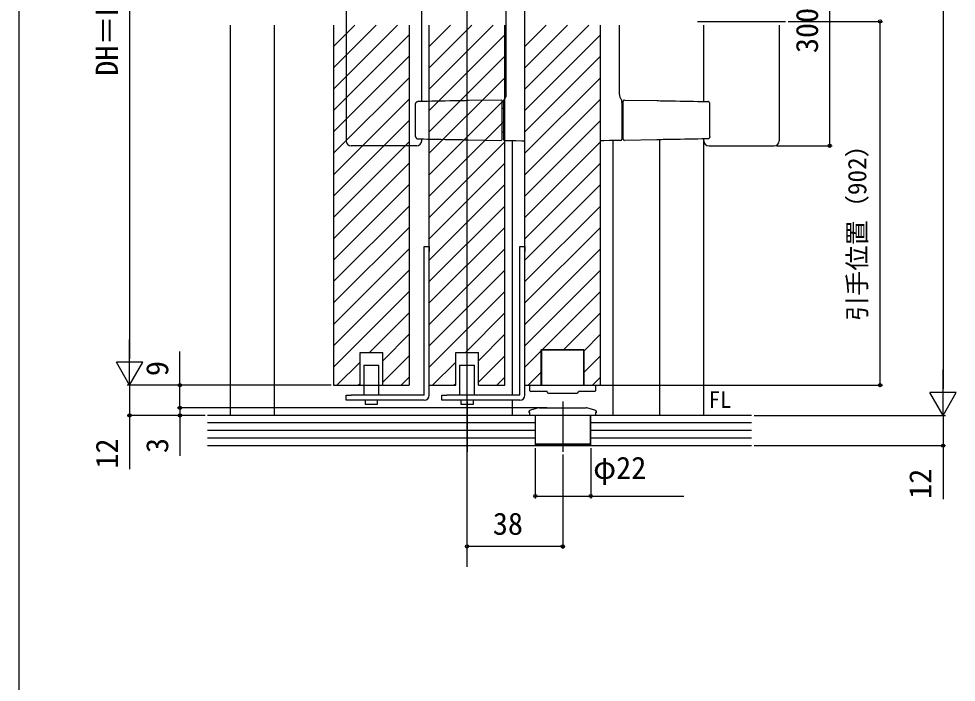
# Model space of a CAD drawing. Units: millimetres, scale not verified. Extents: x -525 to 525, y -784 to 780.
# Drawn here: x -525 to -152.8, y -14.4 to 248.9 of the extents above; entities that cross this region are included whole.
import ezdxf
from ezdxf.enums import TextEntityAlignment as Align

# ---------------------------------------------------------------- set-up
doc = ezdxf.new("R2010")
doc.units = ezdxf.units.MM
doc.header["$LTSCALE"] = 4
for name, color, linetype in [('0-2_USER1', 3, 'Continuous'), ('0-4_YKK_12', 2, 'Continuous'), ('0-5_YKK_13', 4, 'Continuous'), ('0-7_YKK_D', 6, 'Continuous'), ('0-8_YKK_ZWAK', 7, 'Continuous'), ('0-9_YSS_K', 3, 'Continuous')]:
    doc.layers.add(name, color=color, linetype=linetype)
doc.styles.add('ＭＳ ゴシック', font='')
doc.styles.get('ＭＳ ゴシック').set_extended_font_data('MS Gothic')

msp = doc.modelspace()

# ---------------------------------------------------------------- linework, layer by layer
at = {"layer": '0-4_YKK_12'}
for p, q in [((-347, 31.369), (-347, 546.544)), ((-441, 246.337), (-441, 91.5)), ((-423.5, 91.5), (-423.5, 246.337)), ((-400, 246.337), (-400, 103.503)), ((-400, 237.94), (-391.602, 246.337)), ((-400, 229.454), (-383.117, 246.337)), ((-400, 220.969), (-374.632, 246.337)), ((-370, 246.337), (-370, 103.503)), ((-362, 103.503), (-362, 246.337)), ((-362, 237.94), (-353.602, 246.337)), ((-362, 229.454), (-345.117, 246.337)), ((-362, 220.969), (-336.632, 246.337)), ((-332, 103.503), (-332, 246.337)), ((-324, 103.503), (-324, 246.337)), ((-324, 237.94), (-315.602, 246.337)), ((-324, 229.454), (-307.117, 246.337)), ((-324, 220.969), (-298.632, 246.337)), ((-294, 103.503), (-294, 246.337)), ((-255.5, 247.837), (-220.5, 247.837)), ((-400, 212.484), (-370, 242.484)), ((-362, 212.484), (-332, 242.484)), ((-324, 212.484), (-294, 242.484)), ((-400, 203.998), (-370, 233.998)), ((-362, 203.998), (-332, 233.998)), ((-324, 203.998), (-294, 233.998)), ((-400, 195.513), (-370, 225.513)), ((-362, 195.513), (-332, 225.513)), ((-324, 195.513), (-294, 225.513)), ((-400, 187.028), (-370, 217.028)), ((-362, 187.028), (-332, 217.028)), ((-324, 187.028), (-294, 217.028)), ((-400, 178.543), (-370, 208.543)), ((-362, 178.543), (-332, 208.543)), ((-324, 178.543), (-294, 208.543)), ((-253, 91.5), (-253, 201.124)), ((-400, 170.057), (-370, 200.057)), ((-362, 170.057), (-332, 200.057)), ((-329, 99.503), (-329, 200.59)), ((-324, 170.057), (-294, 200.057)), ((-289, 91.5), (-289, 200.59)), ((-270.5, 91.5), (-270.5, 200.819)), ((-400, 161.572), (-370, 191.572)), ((-362, 161.572), (-332, 191.572)), ((-324, 161.572), (-294, 191.572)), ((-400, 153.087), (-370, 183.087)), ((-362, 153.087), (-332, 183.087)), ((-324, 153.087), (-294, 183.087)), ((-400, 144.602), (-370, 174.602)), ((-362, 144.602), (-332, 174.602)), ((-324, 144.602), (-294, 174.602)), ((-400, 136.116), (-370, 166.116)), ((-362, 136.116), (-332, 166.116)), ((-324, 136.116), (-294, 166.116)), ((-400, 127.631), (-370, 157.631)), ((-362, 127.631), (-332, 157.631)), ((-324, 127.631), (-294, 157.631)), ((-400, 119.146), (-370, 149.146)), ((-362, 119.146), (-332, 149.146)), ((-324, 119.146), (-294, 149.146)), ((-400, 110.66), (-370, 140.66)), ((-362, 110.66), (-332, 140.66)), ((-317.157, 117.503), (-294, 140.66)), ((-385.672, 116.503), (-370, 132.175)), ((-347.672, 116.503), (-332, 132.175)), ((-308.672, 117.503), (-294, 132.175)), ((-380.5, 113.19), (-370, 123.69)), ((-342.5, 113.19), (-332, 123.69)), ((-300.5, 117.19), (-294, 123.69)), ((-389.5, 103.503), (-389.5, 116.503)), ((-389.5, 116.503), (-380.5, 116.503)), ((-380.5, 103.503), (-380.5, 116.503)), ((-351.5, 103.503), (-351.5, 116.503)), ((-351.5, 116.503), (-342.5, 116.503)), ((-342.5, 103.503), (-342.5, 116.503)), ((-324, 110.66), (-317.5, 117.16)), ((-317.5, 103.503), (-317.5, 117.503)), ((-317.5, 117.503), (-300.5, 117.503)), ((-300.5, 103.503), (-300.5, 117.503)), ((-398.672, 103.503), (-389.5, 112.675)), ((-380.5, 104.705), (-370, 115.205)), ((-360.672, 103.503), (-351.5, 112.675)), ((-342.5, 104.705), (-332, 115.205)), ((-300.5, 108.705), (-294, 115.205)), ((-322.672, 103.503), (-317.5, 108.675)), ((-373.216, 103.503), (-370, 106.719)), ((-335.216, 103.503), (-332, 106.719)), ((-297.216, 103.503), (-294, 106.719)), ((-400, 103.503), (-370, 103.503)), ((-390.187, 103.503), (-389.5, 104.19)), ((-362, 103.503), (-351.5, 103.503)), ((-352.187, 103.503), (-351.5, 104.19)), ((-342.5, 103.503), (-332, 103.503)), ((-324, 103.503), (-294, 103.503)), ((-347, 97), (-347, 77)), ((-329, 91.5), (-329, 97.503)), ((-309, 97), (-309, 77))]:
    msp.add_line(p, q, dxfattribs=at)
at = {"layer": '0-5_YKK_13'}
for p, q in [((-395, 296.503), (-395, 200.503)), ((-324, 201.503), (-324, 295.504)), ((-365, 216.095), (-365, 280.912)), ((-331.5, 218.904), (-331.5, 278.103)), ((-294, 201.503), (-294, 246.337)), ((-286.5, 218.904), (-286.5, 246.337)), ((-253, 216.095), (-253, 246.337)), ((-223, 246.337), (-223, 200.503)), ((-364.806, 216.098), (-366.574, 216.066)), ((-333.509, 216.644), (-346.427, 216.419)), ((-333, 201.162), (-333, 216.144)), ((-285, 201.162), (-285, 216.144)), ((-284.491, 216.644), (-271.573, 216.419)), ((-253.194, 216.098), (-251.426, 216.066)), ((-367.406, 202.247), (-367.406, 215.06)), ((-332.5, 213.353), (-333, 213.353)), ((-332.5, 215.728), (-332.5, 201.638)), ((-285.5, 215.728), (-285.5, 201.638)), ((-285.5, 213.353), (-285, 213.353)), ((-250.594, 202.247), (-250.594, 215.06)), ((-366.574, 201.24), (-364.806, 201.208)), ((-365, 200.503), (-365, 201.212)), ((-332.5, 203.953), (-333, 203.953)), ((-285.5, 203.953), (-285, 203.953)), ((-251.426, 201.24), (-253.194, 201.208)), ((-253, 200.503), (-253, 201.212)), ((-390.028, 198.503), (-393, 198.503)), ((-388.485, 198.503), (-390.028, 198.503)), ((-371.515, 198.503), (-388.485, 198.503)), ((-369.972, 198.503), (-371.515, 198.503)), ((-367, 198.503), (-369.972, 198.503)), ((-346.427, 200.888), (-333.509, 200.662)), ((-271.573, 200.888), (-284.491, 200.662)), ((-251, 198.503), (-248.028, 198.503)), ((-248.028, 198.503), (-246.485, 198.503)), ((-246.485, 198.503), (-229.515, 198.503)), ((-229.515, 198.503), (-227.972, 198.503)), ((-227.972, 198.503), (-225, 198.503)), ((-364, 158.503), (-362, 158.503)), ((-364, 156.503), (-364, 158.503)), ((-364, 99.503), (-364, 156.503)), ((-362, 158.503), (-362, 156.503)), ((-362, 99.503), (-362, 156.503)), ((-326, 158.503), (-324, 158.503)), ((-326, 156.503), (-326, 158.503)), ((-326, 99.503), (-326, 156.503)), ((-324, 158.503), (-324, 156.503)), ((-324, 99.503), (-324, 156.503)), ((-300.6, 117.503), (-317.4, 117.503)), ((-317.4, 117.503), (-317.4, 103.503)), ((-300.6, 103.503), (-300.6, 117.503)), ((-388, 111.503), (-388, 99.503)), ((-388, 111.503), (-382, 111.503)), ((-382, 99.503), (-382, 111.503)), ((-350, 111.503), (-350, 99.503)), ((-350, 111.503), (-344, 111.503)), ((-344, 99.503), (-344, 111.503)), ((-322, 102.839), (-322, 103.203)), ((-322, 102.803), (-322, 102.839)), ((-322, 102.208), (-322, 102.803)), ((-322, 101.303), (-322, 102.208)), ((-321.7, 103.503), (-321, 103.503)), ((-320.459, 101.003), (-321.7, 101.003)), ((-321, 103.503), (-317.4, 103.503)), ((-315.2, 101.003), (-320.459, 101.003)), ((-315.2, 100.87), (-315.2, 101.003)), ((-297.541, 101.003), (-302.8, 101.003)), ((-296.3, 101.003), (-297.541, 101.003)), ((-296, 103.203), (-296, 102.839)), ((-296, 102.208), (-296, 101.303)), ((-395, 97.503), (-395, 99.503)), ((-395, 99.503), (-393, 99.503)), ((-393, 97.503), (-395, 97.503)), ((-364, 99.503), (-393, 99.503)), ((-364, 97.503), (-393, 97.503)), ((-387.5, 97.503), (-387.5, 96.003)), ((-382.5, 96.003), (-382.5, 97.503)), ((-357, 97.503), (-357, 99.503)), ((-357, 99.503), (-355, 99.503)), ((-355, 97.503), (-357, 97.503)), ((-326, 99.503), (-355, 99.503)), ((-326, 97.503), (-355, 97.503)), ((-349.5, 97.503), (-349.5, 96.003)), ((-344.5, 96.003), (-344.5, 97.503)), ((-314.7, 100.37), (-303.3, 100.37)), ((-387.5, 96.003), (-385, 96.003)), ((-385, 96.003), (-382.5, 96.003)), ((-349.5, 96.003), (-347, 96.003)), ((-347, 96.003), (-344.5, 96.003)), ((-318.627, 94.466), (-321.759, 93.627)), ((-318.368, 94.5), (-299.632, 94.5)), ((-296.241, 93.627), (-299.373, 94.466)), ((-322.5, 92.661), (-322.5, 92.6)), ((-322.038, 92.6), (-322.5, 92.6)), ((-297.15, 91.5), (-320.85, 91.5)), ((-319.9, 91.5), (-319.9, 80.2)), ((-298.1, 91.5), (-298.1, 80.2)), ((-295.5, 92.6), (-295.5, 92.661)), ((-319.9, 80.2), (-319.4, 79.7)), ((-319.9, 80.2), (-298.1, 80.2)), ((-298.6, 79.7), (-319.4, 79.7)), ((-298.6, 79.7), (-298.1, 80.2))]:
    msp.add_line(p, q, dxfattribs=at)
for points in [[(-367.406, 215.059), (-367.4, 215.216), (-367.368, 215.368), (-367.32, 215.51), (-367.254, 215.641), (-367.172, 215.759), (-367.076, 215.861), (-366.966, 215.945), (-366.844, 216.009), (-366.712, 216.052), (-366.574, 216.066)], [(-364.279, 216.107), (-364.435, 216.105), (-364.613, 216.101), (-364.806, 216.098)], [(-349.973, 216.357), (-351.894, 216.323), (-353.78, 216.29), (-355.629, 216.258), (-357.441, 216.227), (-359.213, 216.196), (-360.944, 216.165), (-362.633, 216.136), (-364.279, 216.107)], [(-346.427, 216.419), (-347.049, 216.408), (-347.665, 216.397), (-348.27, 216.387), (-348.859, 216.376), (-349.429, 216.366), (-349.973, 216.357)], [(-332.5, 215.728), (-332.5, 215.88), (-332.5, 216.012), (-332.5, 216.113), (-332.5, 216.224), (-332.5, 216.442)], [(-331.5, 218.902), (-331.503, 218.669), (-331.532, 218.438), (-331.64, 217.987), (-331.717, 217.771), (-331.809, 217.567), (-331.908, 217.383), (-332, 217.234), (-332.124, 217.062), (-332.194, 216.975), (-332.242, 216.92), (-332.279, 216.879), (-332.308, 216.849), (-332.33, 216.828)], [(-286.5, 218.902), (-286.493, 218.616), (-286.448, 218.333), (-286.38, 218.056), (-286.29, 217.789), (-286.178, 217.539), (-286.057, 217.323), (-285.954, 217.166), (-285.882, 217.069), (-285.832, 217.006), (-285.795, 216.962), (-285.74, 216.899), (-285.699, 216.856), (-285.67, 216.828)], [(-285.5, 215.728), (-285.5, 215.88), (-285.5, 216.012), (-285.5, 216.113), (-285.5, 216.224), (-285.5, 216.442)], [(-271.573, 216.419), (-270.951, 216.408), (-270.335, 216.397), (-269.73, 216.387), (-269.141, 216.376), (-268.571, 216.366), (-268.027, 216.357)], [(-268.027, 216.357), (-266.106, 216.323), (-264.22, 216.29), (-262.371, 216.258), (-260.559, 216.227), (-258.787, 216.196), (-257.056, 216.165), (-255.367, 216.136), (-253.721, 216.107)], [(-253.721, 216.107), (-253.565, 216.105), (-253.387, 216.101), (-253.194, 216.098)], [(-250.594, 215.059), (-250.6, 215.216), (-250.632, 215.368), (-250.68, 215.51), (-250.746, 215.641), (-250.828, 215.759), (-250.924, 215.861), (-251.034, 215.945), (-251.156, 216.009), (-251.288, 216.052), (-251.426, 216.066)], [(-367.406, 202.247), (-367.4, 202.091), (-367.368, 201.939), (-367.32, 201.796), (-367.254, 201.665), (-367.172, 201.548), (-367.076, 201.446), (-366.966, 201.361), (-366.844, 201.297), (-366.712, 201.254), (-366.574, 201.24)], [(-364.806, 201.208), (-364.613, 201.205), (-364.435, 201.202), (-364.279, 201.199)], [(-364.279, 201.199), (-362.633, 201.17), (-360.944, 201.141), (-359.213, 201.111), (-357.441, 201.08), (-355.629, 201.048), (-353.78, 201.016), (-351.894, 200.983), (-349.973, 200.949)], [(-332.5, 201.638), (-332.5, 201.471), (-332.5, 201.33), (-332.5, 201.225), (-332.5, 201.163), (-332.5, 201.143)], [(-325.272, 200.525), (-324, 200.503), (-324, 201.503)], [(-292.728, 200.525), (-294, 200.503), (-294, 201.503)], [(-285.5, 201.638), (-285.5, 201.471), (-285.5, 201.33), (-285.5, 201.225), (-285.5, 201.163), (-285.5, 201.143)], [(-253.721, 201.199), (-255.367, 201.17), (-257.056, 201.141), (-258.787, 201.111), (-260.559, 201.08), (-262.371, 201.048), (-264.22, 201.016), (-266.106, 200.983), (-268.027, 200.949)], [(-253.194, 201.208), (-253.387, 201.205), (-253.565, 201.202), (-253.721, 201.199)], [(-250.594, 202.247), (-250.6, 202.091), (-250.632, 201.939), (-250.68, 201.796), (-250.746, 201.665), (-250.828, 201.548), (-250.924, 201.446), (-251.034, 201.361), (-251.156, 201.297), (-251.288, 201.254), (-251.426, 201.24)], [(-349.973, 200.949), (-349.429, 200.94), (-348.859, 200.93), (-348.27, 200.92), (-347.665, 200.909), (-347.049, 200.898), (-346.427, 200.888)], [(-332.009, 200.643), (-332, 200.643), (-329.82, 200.605), (-327.573, 200.566), (-325.272, 200.525)], [(-285.991, 200.643), (-288.18, 200.605), (-290.427, 200.566), (-292.728, 200.525)], [(-268.027, 200.949), (-268.571, 200.94), (-269.141, 200.93), (-269.73, 200.92), (-270.335, 200.909), (-270.951, 200.898), (-271.573, 200.888)], [(-300.6, 103.503), (-297, 103.503), (-296.3, 103.503)], [(-296, 102.839), (-296, 102.803), (-296, 102.208)], [(-295.5, 92.6), (-295.962, 92.6), (-295.962, 91.5), (-322.038, 91.5), (-322.038, 92.6)]]:
    msp.add_lwpolyline(points, dxfattribs=at)
for centre, radius, start, end in [((-333.5, 216.144), 0.5, 0, 91), ((-331.951, 216.43), 0.549, 133.64052, 178.77686), ((-286.049, 216.43), 0.549, 1.22314, 46.35948), ((-284.5, 216.144), 0.5, 89, 180), ((-333.5, 201.162), 0.5, 269, 0), ((-332, 201.143), 0.5, 180, 269), ((-286, 201.143), 0.5, 271, 0), ((-284.5, 201.162), 0.5, 180, 271), ((-393, 200.503), 2, 180, 270), ((-367, 200.503), 2, 270, 0), ((-251, 200.503), 2, 180, 270), ((-225, 200.503), 2, 270, 0), ((-321.7, 103.203), 0.3, 90, 180), ((-321.7, 101.303), 0.3, 180, 270), ((-314.7, 100.87), 0.5, 180, 270), ((-303.3, 100.87), 0.5, 270, 0), ((-296.3, 103.203), 0.3, 0, 90), ((-296.3, 101.303), 0.3, 270, 0), ((-364, 99.503), 2, 270, 0), ((-326, 99.503), 2, 270, 0), ((-321.5, 92.661), 1, 105, 180), ((-318.368, 93.5), 1, 90, 105), ((-299.632, 93.5), 1, 75, 90), ((-296.5, 92.661), 1, 0, 75)]:
    msp.add_arc(centre, radius, start, end, dxfattribs=at)
at = {"layer": '0-7_YKK_D'}
for p, q in [((-158, 481), (-158, 102)), ((-481, 422.5), (-481, 114.003)), ((-203, 198.503), (-203, 298.503)), ((-219.5, 247.837), (-182, 247.837)), ((-183, 103.503), (-183, 247.837)), ((-224, 198.503), (-202, 198.503)), ((-481, 103.503), (-481, 121.69)), ((-481, 103.503), (-486.25, 112.596)), ((-475.75, 112.596), (-486.25, 112.596)), ((-481, 103.503), (-475.75, 112.596)), ((-158, 91.5), (-158, 109.687)), ((-442, 103.503), (-482, 103.503)), ((-402, 103.503), (-482, 103.503)), ((-401, 103.503), (-462, 103.503)), ((-298, 103.503), (-182, 103.503)), ((-158, 91.5), (-163.25, 100.593)), ((-152.75, 100.593), (-163.25, 100.593)), ((-158, 91.5), (-152.75, 100.593)), ((-461, 94.5), (-461, 97.05)), ((-315.368, 94.5), (-462, 94.5)), ((-315.368, 94.5), (-462, 94.5)), ((-461, 94.5), (-461, 91.5)), ((-451, 91.5), (-482, 91.5)), ((-451, 91.5), (-462, 91.5)), ((-461, 91.5), (-461, 75.445)), ((-233, 91.5), (-157, 91.5)), ((-233, 91.5), (-157, 91.5)), ((-319.9, 78.5), (-319.9, 58.5)), ((-297.9, 78.5), (-297.9, 58.5)), ((-233, 79.5), (-157, 79.5)), ((-309, 76), (-309, 38.5)), ((-309, 39.5), (-347, 39.5))]:
    msp.add_line(p, q, dxfattribs=at)
for points in [[(-461, 94.5), (-461, 103.503), (-461, 116.871)], [(-481, 103.503), (-481, 91.5), (-481, 70.223)], [(-158, 91.5), (-158, 79.5), (-158, 58.223)], [(-319.9, 59.5), (-297.9, 59.5), (-260.873, 59.5)]]:
    msp.add_lwpolyline(points, dxfattribs=at)
for centre in [(-183, 247.837), (-203, 198.503), (-461, 103.503), (-183, 103.503), (-461, 94.5), (-461, 94.5), (-481, 91.5), (-461, 91.5), (-158, 79.5), (-319.9, 59.5), (-297.9, 59.5), (-347, 39.5), (-309, 39.5)]:
    msp.add_circle(centre, 0.637, dxfattribs=at)
at = {"layer": '0-8_YKK_ZWAK'}
msp.add_line((-525, 746.5), (-525, -783.5), dxfattribs=at)
at = {"layer": '0-9_YSS_K'}
for p, q in [((-320, 91.5), (-450, 91.5)), ((-320, 91.5), (-320, 79.5)), ((-234, 91.5), (-298, 91.5)), ((-298, 91.5), (-298, 79.5)), ((-320, 88.5), (-450, 88.5)), ((-234, 88.5), (-298, 88.5)), ((-320, 85.5), (-450, 85.5)), ((-320, 82.5), (-450, 82.5)), ((-234, 85.5), (-298, 85.5)), ((-234, 82.5), (-298, 82.5)), ((-450, 79.5), (-234, 79.5))]:
    msp.add_line(p, q, dxfattribs=at)

# ---------------------------------------------------------------- texts
at = {"layer": '0-2_USER1', "style": 'ＭＳ ゴシック'}
msp.add_text('FL', height=6.598, dxfattribs=at).set_placement((-251.023, 92.5), align=Align.BOTTOM_LEFT)
at = {"layer": '0-7_YKK_D', "style": 'ＭＳ ゴシック'}
for s, height, p in [('DH＝H－71', 8.798, (-483, 226.286)), ('300', 8.798, (-205, 235.276)), ('引手位置（902）', 7.331, (-186.25, 128.937)), ('9', 8.798, (-463, 107.099)), ('12', 8.798, (-483, 70.382)), ('3', 8.798, (-463, 76.559)), ('12', 8.798, (-160, 58.382))]:
    msp.add_text(s, height=height, rotation=90, dxfattribs=at).set_placement(p, align=Align.BOTTOM_LEFT)
for s, p in [('φ22', (-296.895, 63.682)), ('38', (-336.761, 41.5))]:
    msp.add_text(s, height=8.798, dxfattribs=at).set_placement(p, align=Align.BOTTOM_LEFT)

doc.saveas('drawing.dxf')
